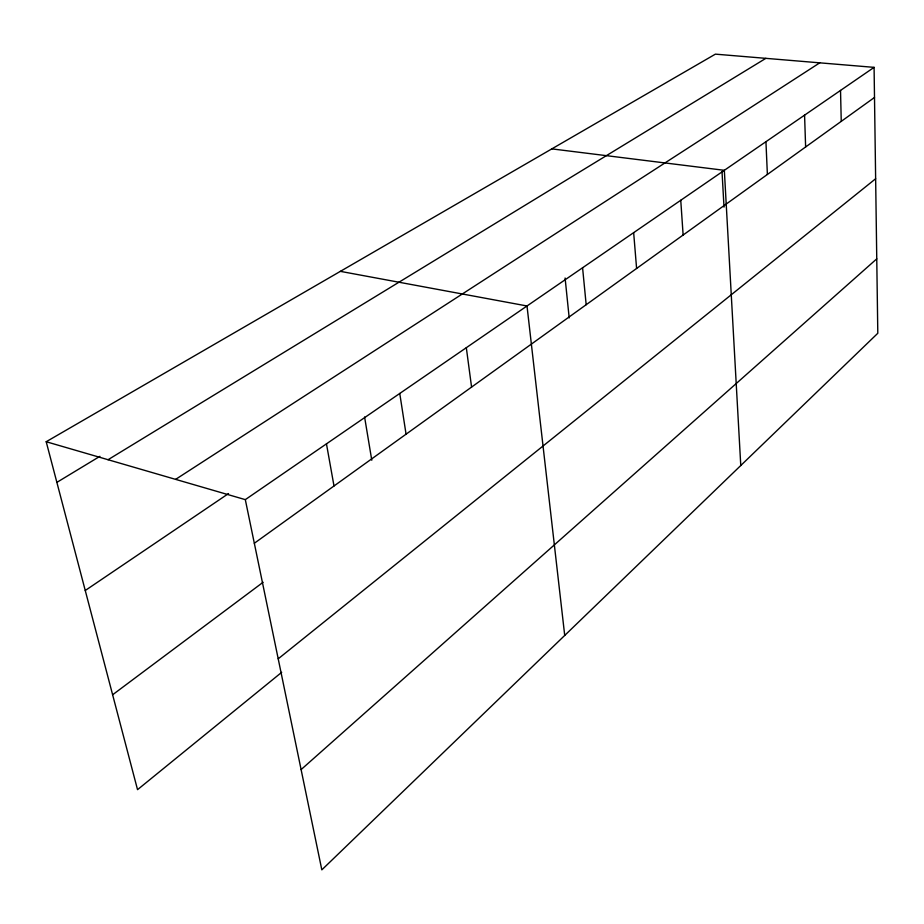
<?xml version="1.0" encoding="UTF-8"?>
<svg xmlns="http://www.w3.org/2000/svg" width="924" height="924" viewBox="0 0 924 924"><rect width="100%" height="100%" fill="white"/><g stroke="black" fill="none" stroke-linecap="round" stroke-linejoin="round"><path stroke-width="1.39" d="M301.108 769.577L876.761 258.847M281.704 672.314L137.537 789.662L46.2 441.73L715.395 54.146L874.081 67.36L877.8 333.264L321.829 869.854L245.31 499.641L46.2 441.73M278.216 658.812L875.64 178.748M112.624 694.767L263.109 582.27M254.331 543.254L874.508 97.459M245.31 499.641L874.081 67.36M85.251 590.505L228.54 493.555M175.629 479.371L819.761 62.832M108.05 459.725L765.846 58.351M56.872 482.374L99.896 456.329M551.836 148.88L724.335 170.316L740.771 465.511M340.367 271.356L527.003 305.971L564.714 635.435M326.461 443.855L334.003 485.989M364.587 417.001L371.783 460.233M399.757 393.462L406.063 434.176M466.32 347.701L471.575 387.098M565.095 278.008L569.196 317.914M582.582 267.775L586.174 304.712M633.656 232.652L636.601 268.468M680.757 200.277L683.125 235.019M722.014 171.552L724.012 207.115M765.938 141.707L767.382 174.463M804.573 115.154L805.624 146.974M840.528 90.425L841.244 121.367"/></g></svg>
